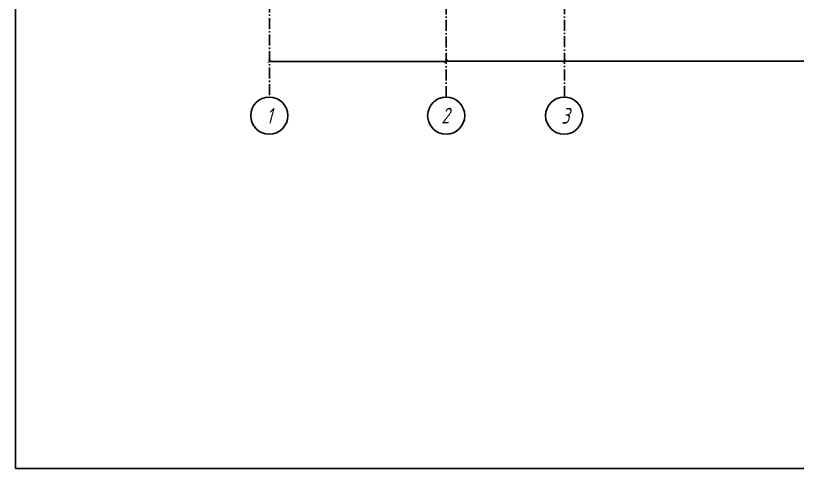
# Model space of a CAD drawing. Header units: millimetres. Extents: x -10490 to 5162, y -5053 to 76.
# Drawn here: x -5554 to -4985, y -1882 to -1554 of the extents above; entities that cross this region are included whole.
import ezdxf

# ---------------------------------------------------------------- set-up
doc = ezdxf.new("R2010")
doc.units = ezdxf.units.MM
doc.linetypes.add('gost6', pattern=[12, 8, -1.5, 1, -1.5])
doc.layers.get('Defpoints').update_dxf_attribs({"color": 33})
for name, color, linetype, lineweight in [('Осевая', 4, 'gost6', 25), ('Размерная', 4, 'Continuous', 25), ('Рамка толстая', 7, 'Continuous', 60), ('Рамка тонкая', 5, 'Continuous', 25), ('Текст', 2, 'Continuous', 25), ('Штампы', 252, 'Continuous', 25)]:
    doc.layers.add(name, color=color, linetype=linetype, lineweight=lineweight)
doc.styles.add('gost shx', font='gost.shx', dxfattribs={"oblique": 15})
doc.styles.add('SIMPLEX', font='simplex.shx', dxfattribs={"width": 0.7, "oblique": 15})
doc.dimstyles.new('ISO-25', dxfattribs={"dimtxt": 3, "dimasz": 2.5, "dimexe": 1.25, "dimexo": 0.625, "dimtad": 1, "dimtxsty": 'gost shx', "dimcen": 2.5, "dimclrt": 2, "dimadec": 0, "dimazin": 0, "dimtfac": 1, "dimtmove": 0, "dimatfit": 3, "dimfxl": 1, "dimarcsym": 0})

# ---------------------------------------------------------------- blocks, each defined once
blk = doc.blocks.new('_ArchTick')
at = {"color": 0, "linetype": 'ByBlock', "const_width": 0.15}
blk.add_lwpolyline([(-0.5, -0.5), (0.5, 0.5)], dxfattribs=at)
blk = doc.blocks.new('*D693')
at = {"layer": 'Defpoints', "color": 0, "lineweight": 30, "transparency": 16777216}
for p in [(-5369.05, -1586.84), (-5240.5, -1586.84), (-5240.5, -1586.84)]:
    blk.add_point(p, dxfattribs=at)
at = {"layer": 'Размерная', "color": 0, "lineweight": -2, "transparency": 16777216}
for p, q in [((-5369.05, -1586.21), (-5369.05, -1585.59)), ((-5240.5, -1586.21), (-5240.5, -1585.59)), ((-5369.05, -1586.84), (-5240.5, -1586.84))]:
    blk.add_line(p, q, dxfattribs=at)
at = {"layer": 'Размерная', "color": 0, "lineweight": -2, "transparency": 16777216, "xscale": 2.5, "yscale": 2.5, "zscale": 2.5, "rotation": 180}
blk.add_blockref('_ArchTick', (-5369.05, -1586.84), dxfattribs=at)
at = {"layer": 'Размерная', "color": 0, "lineweight": -2, "transparency": 16777216, "xscale": 2.5, "yscale": 2.5, "zscale": 2.5}
blk.add_blockref('_ArchTick', (-5240.5, -1586.84), dxfattribs=at)
blk = doc.blocks.new('*D694')
at = {"layer": 'Defpoints', "color": 0, "lineweight": 30, "transparency": 16777216}
for p in [(-5240.35, -1586.66), (-5154.4, -1586.66), (-5154.4, -1586.66)]:
    blk.add_point(p, dxfattribs=at)
at = {"layer": 'Размерная', "color": 0, "lineweight": -2, "transparency": 16777216}
for p, q in [((-5240.35, -1586.04), (-5240.35, -1585.41)), ((-5154.4, -1586.04), (-5154.4, -1585.41)), ((-5240.35, -1586.66), (-5154.4, -1586.66))]:
    blk.add_line(p, q, dxfattribs=at)
at = {"layer": 'Размерная', "color": 0, "lineweight": -2, "transparency": 16777216, "xscale": 2.5, "yscale": 2.5, "zscale": 2.5, "rotation": 180}
blk.add_blockref('_ArchTick', (-5240.35, -1586.66), dxfattribs=at)
at = {"layer": 'Размерная', "color": 0, "lineweight": -2, "transparency": 16777216, "xscale": 2.5, "yscale": 2.5, "zscale": 2.5}
blk.add_blockref('_ArchTick', (-5154.4, -1586.66), dxfattribs=at)
blk = doc.blocks.new('*D695')
at = {"layer": 'Defpoints', "color": 0, "lineweight": 30, "transparency": 16777216}
for p in [(-5154.4, -1586.66), (-4954.2, -1586.66), (-4954.2, -1586.66)]:
    blk.add_point(p, dxfattribs=at)
at = {"layer": 'Размерная', "color": 0, "lineweight": -2, "transparency": 16777216}
for p, q in [((-4954.2, -1586.04), (-4954.2, -1585.41)), ((-5154.4, -1586.66), (-4954.2, -1586.66)), ((-5154.4, -1587.29), (-5154.4, -1587.91))]:
    blk.add_line(p, q, dxfattribs=at)
at = {"layer": 'Размерная', "color": 0, "lineweight": -2, "transparency": 16777216, "xscale": 2.5, "yscale": 2.5, "zscale": 2.5, "rotation": 180}
blk.add_blockref('_ArchTick', (-5154.4, -1586.66), dxfattribs=at)
at = {"layer": 'Размерная', "color": 0, "lineweight": -2, "transparency": 16777216, "xscale": 2.5, "yscale": 2.5, "zscale": 2.5}
blk.add_blockref('_ArchTick', (-4954.2, -1586.66), dxfattribs=at)

msp = doc.modelspace()

# ---------------------------------------------------------------- linework, layer by layer
at = {"layer": 'Осевая'}
for p, q in [((-5368.89904, -1363.34199), (-5368.89904, -1612.72986)), ((-5154.39904, -1364.61936), (-5154.39904, -1612.72986)), ((-5240.34764, -1612.72904), (-5240.34764, -1395.9618))]:
    msp.add_line(p, q, dxfattribs=at)
at = {"layer": 'Рамка толстая', "color": 18, "lineweight": -2, "true_color": 0x000000}
for q in [(-5553.53407, -913.86798), (-4220.40907, -1882.49298)]:
    msp.add_line((-5553.53407, -1882.49298), q, dxfattribs=at)
at = {"layer": 'Рамка тонкая'}
for centre in [(-5369.04764, -1626.22378), (-5240.34764, -1626.22378), (-5154.54764, -1626.22378)]:
    msp.add_circle(centre, 13.49474, dxfattribs=at)
at = {"layer": 'Штампы', "color": 18, "lineweight": -2, "true_color": 0x000000}
msp.add_line((-5553.53407, -1882.49298), (-5553.53407, -1595.61798), dxfattribs=at)

# ---------------------------------------------------------------- texts
at = {"layer": 'Текст', "style": 'SIMPLEX', "oblique": 15, "width": 0.7}
for s, p in [('3', (-5156.64329, -1632.09761)), ('1', (-5371.14329, -1632.09761))]:
    msp.add_text(s, height=11.44, dxfattribs=at).set_placement(p)
at = {"layer": 'Текст', "insert": (-5240.9893, -1626.21395), "char_height": 11.44, "width": 17.9267957, "attachment_point": 5, "style": 'SIMPLEX'}
msp.add_mtext('2', dxfattribs=at)

# ---------------------------------------------------------------- dimensions: what is measured, and where the dimension line sits
at = {"layer": 'Размерная'}
for base, p1, p2, picture, middle in [((-5240.49547, -1586.83986), (-5369.04688, -1586.83986), (-5240.49547, -1586.83986), '*D693', (-5304.77117, -1586.83986)), ((-5154.39904, -1586.66253), (-5240.34764, -1586.66253), (-5154.39904, -1586.66253), '*D694', (-5197.37334, -1586.66253)), ((-4954.19904, -1586.66253), (-5154.39904, -1586.66253), (-4954.19904, -1586.66253), '*D695', (-5054.29904, -1586.66253))]:
    dim = msp.add_linear_dim(base=base, p1=p1, p2=p2, text=' ', dimstyle='ISO-25', override={"dimlfac": 100, "dimrnd": 500, "dimblk1": 'ArchTick', "dimblk2": 'ArchTick', "dimsah": 1}, dxfattribs=at)
    dim.commit()
    dim.dimension.update_dxf_attribs({"geometry": picture, "text_midpoint": middle})

doc.saveas('drawing.dxf')
